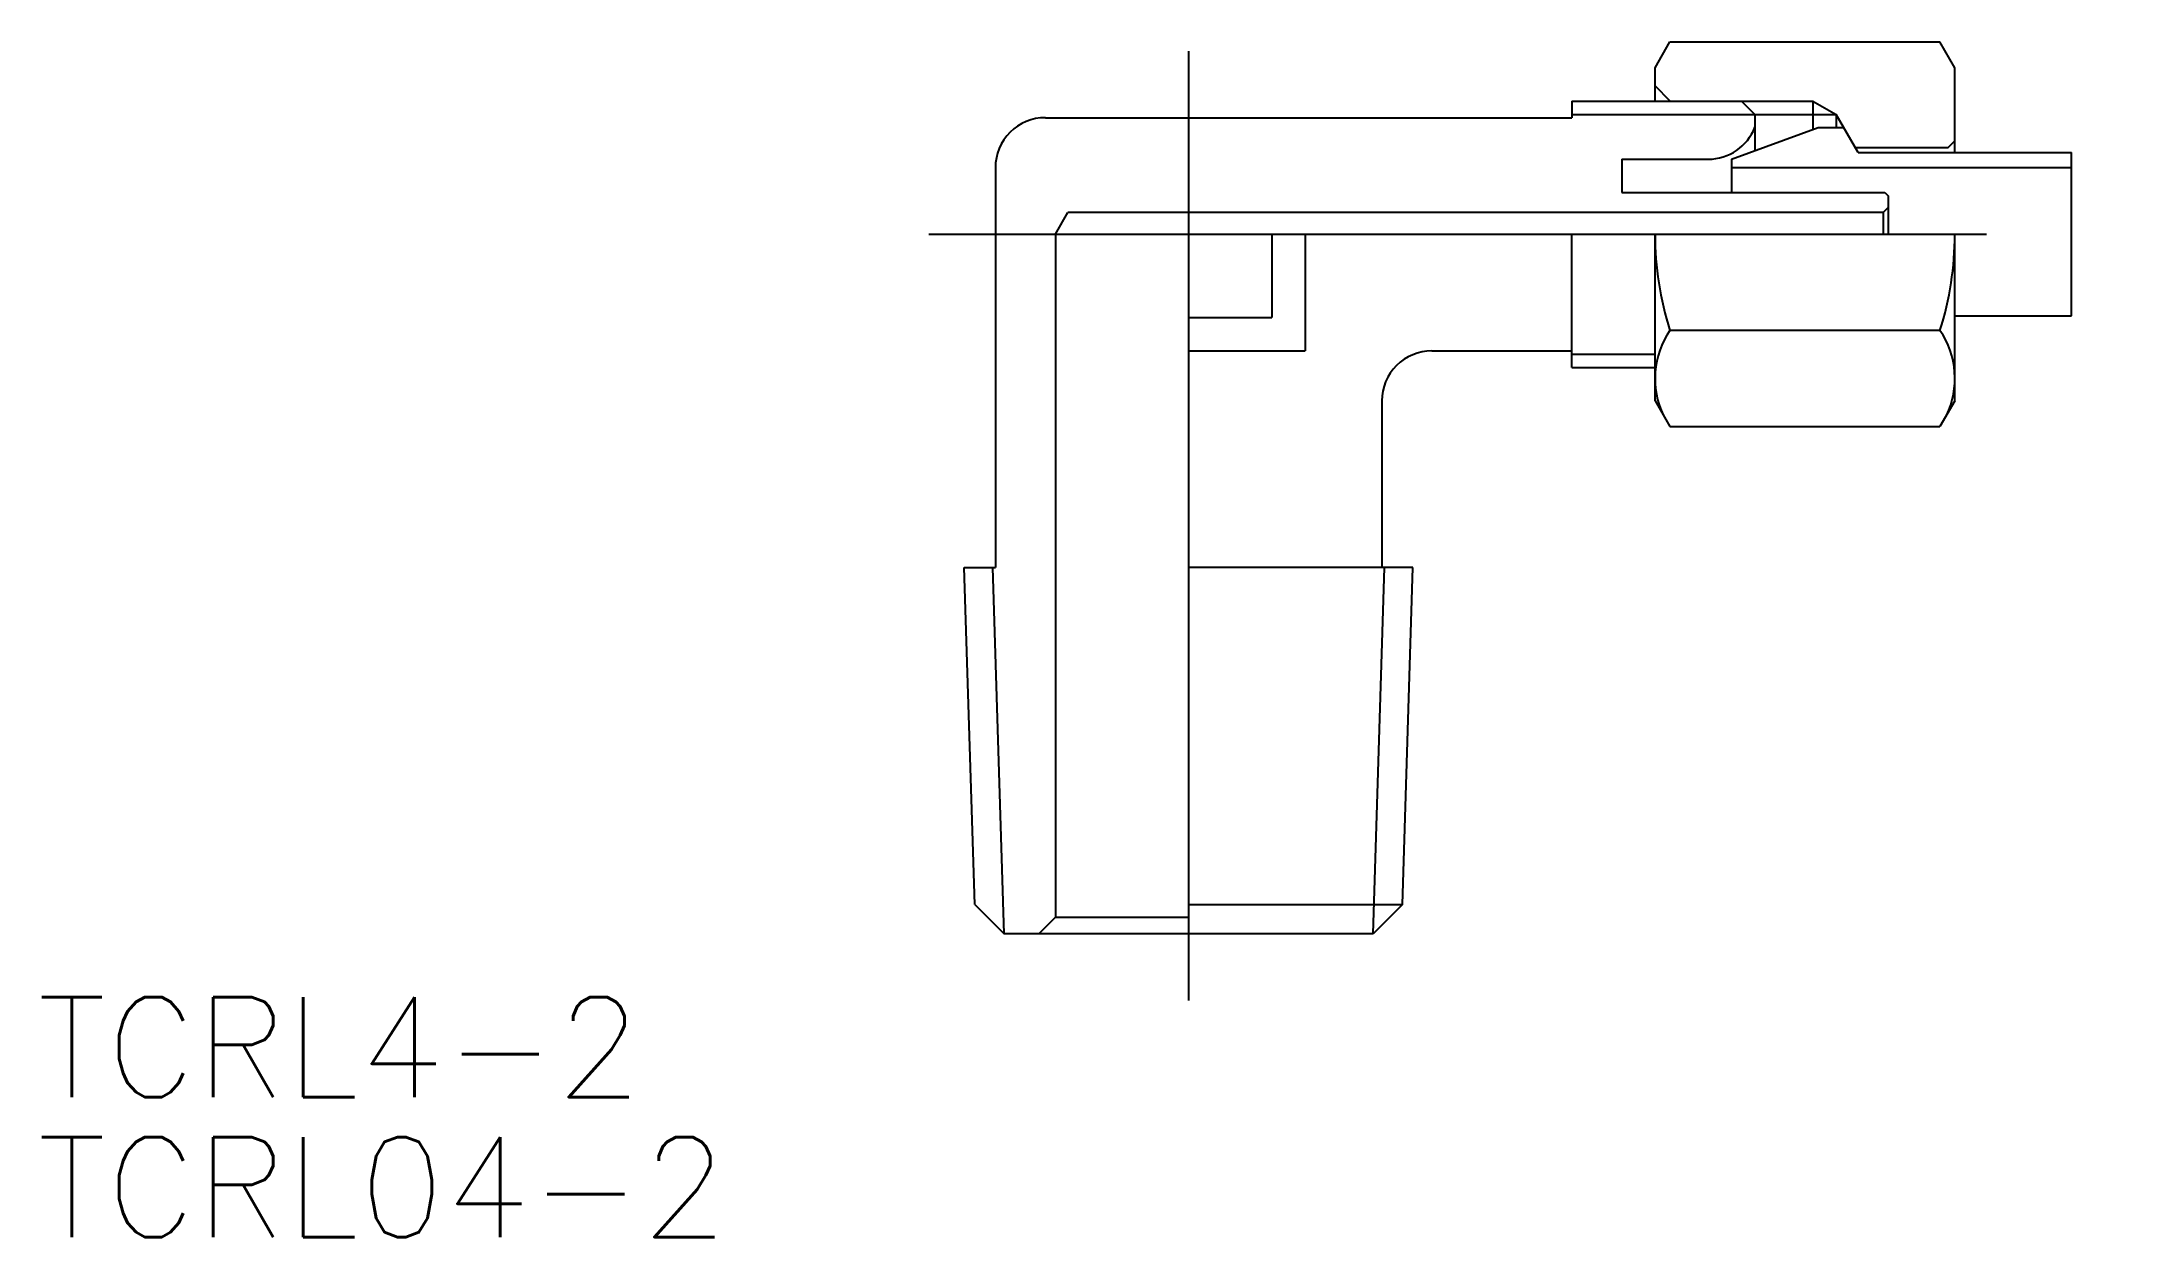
# Model space of a CAD drawing. Extents: x -34.4 to 28.5, y -30.1 to 5.8.
import ezdxf

# ---------------------------------------------------------------- set-up
doc = ezdxf.new("R2010")
doc.units = 0
doc.linetypes.add('CENTER', pattern=[50.8, 31.75, -6.35, 6.35, -6.35])
doc.layers.get('0').update_dxf_attribs({"linetype": 'CONTINUOUS'})
doc.layers.add('CENTER', color=1, linetype='CENTER')
doc.styles.get("Standard").update_dxf_attribs({"font": 'txt.shx', "height": 3, "bigfont": 'bigfont.shx'})

msp = doc.modelspace()

# ---------------------------------------------------------------- linework, layer by layer
at = {"color": 7, "linetype": 'CONTINUOUS'}
for p, q in [((14, 5), (14.447, 5.774)), ((14.447, 5.774), (22.553, 5.774)), ((23, 5), (22.553, 5.774)), ((14, 4), (14, 5)), ((14.459, 4), (14, 4.458)), ((23, 2.45), (23, 5)), ((11.5, 4), (16.594, 4)), ((11.5, 4), (11.5, 3.5)), ((16.594, 4), (17, 3.594)), ((18.736, 4), (18.736, 3.14)), ((-4.3, 3.5), (11.5, 3.5)), ((16.3, 2.254), (18.9, 3.2)), ((17, 3.594), (19.44, 3.594)), ((17, 3.594), (17, 2.508)), ((18.9, 3.2), (19.667, 3.2)), ((20.1, 2.45), (19.44, 3.594)), ((19.44, 3.594), (19.44, 3.2)), ((20.013, 2.6), (22.8, 2.6)), ((22.8, 2.6), (23, 2.8)), ((-5.8, 2), (-5.8, -10)), ((13, 2.25), (15.6, 2.25)), ((13, 2.25), (13, 1.25)), ((16.3, 2.254), (16.3, 1.25)), ((16.3, 2), (26.5, 2)), ((20.1, 2.45), (26.5, 2.45)), ((26.5, -2.45), (26.5, 2.45)), ((-4, 0), (-3.625, 0.65)), ((20.85, 0.65), (-3.625, 0.65)), ((13, 1.25), (20.9, 1.25)), ((20.85, 0.65), (21, 0.8)), ((20.85, 0.65), (20.85, 0)), ((20.9, 1.25), (21, 1.15)), ((21, 1.15), (21, 0)), ((-4, 0), (-4, -20.5)), ((2.5, 0), (2.5, -2.5)), ((3.5, 0), (3.5, -3.5)), ((11.5, -4), (11.5, 0)), ((14, -5), (14, 0)), ((23, -5), (23, 0)), ((0, -2.5), (2.5, -2.5)), ((23, -2.45), (26.5, -2.45)), ((22.553, -2.887), (14.447, -2.887)), ((0, -3.5), (3.5, -3.5)), ((7.3, -3.5), (11.5, -3.5)), ((11.5, -4), (14, -4)), ((5.8, -5), (5.8, -10)), ((14, -5), (14.447, -5.774)), ((23, -5), (22.553, -5.774)), ((14.447, -5.774), (22.553, -5.774)), ((-6.418, -20.116), (-6.734, -10)), ((-6.734, -10), (-5.8, -10)), ((6.734, -10), (0, -10)), ((6.418, -20.116), (6.734, -10)), ((-6.418, -20.116), (-5.535, -21)), ((0, -20.116), (6.418, -20.116)), ((6.418, -20.116), (5.535, -21)), ((-4, -20.5), (-4.5, -21)), ((-4, -20.5), (0, -20.5)), ((5.535, -21), (-5.535, -21))]:
    msp.add_line(p, q, dxfattribs=at)
at = {"color": 3, "linetype": 'CONTINUOUS'}
for p, q in [((16.594, 4), (18.736, 4)), ((18.736, 4), (19.44, 3.594)), ((11.5, 3.594), (17, 3.594)), ((11.5, -3.594), (14, -3.594)), ((-5.535, -21), (-5.878, -10)), ((5.535, -21), (5.878, -10))]:
    msp.add_line(p, q, dxfattribs=at)
at = {"color": 7, "linetype": 'CONTINUOUS'}
for centre, radius, start, end in [((-4.3, 2), 1.5, 90, 180.00001), ((15.584, 3.774), 1.524, 270.61627, 338.34423), ((23.553, 0), 9.553, 180, 197.58795), ((13.447, 0), 9.553, 342.41205, 0), ((16.556, -4.33), 2.556, 145.61575, 205.61575), ((20.444, -4.33), 2.556, 334.38425, 34.38425), ((7.3, -5), 1.5, 90, 180.00001)]:
    msp.add_arc(centre, radius, start, end, dxfattribs=at)
at = {"layer": 'CENTER', "color": 1, "linetype": 'CENTER'}
for p, q in [((0, 5.5), (0, -23)), ((-7.8, 0), (28.5, 0))]:
    msp.add_line(p, q, dxfattribs=at)

# ---------------------------------------------------------------- texts
at = {"color": 7, "linetype": 'CONTINUOUS'}
for s, p in [('TCRL4-2', (-34.55, -25.896)), ('TCRL04-2', (-34.55, -30.099))]:
    msp.add_text(s, height=3, dxfattribs=at).set_placement(p)

doc.saveas('drawing.dxf')
